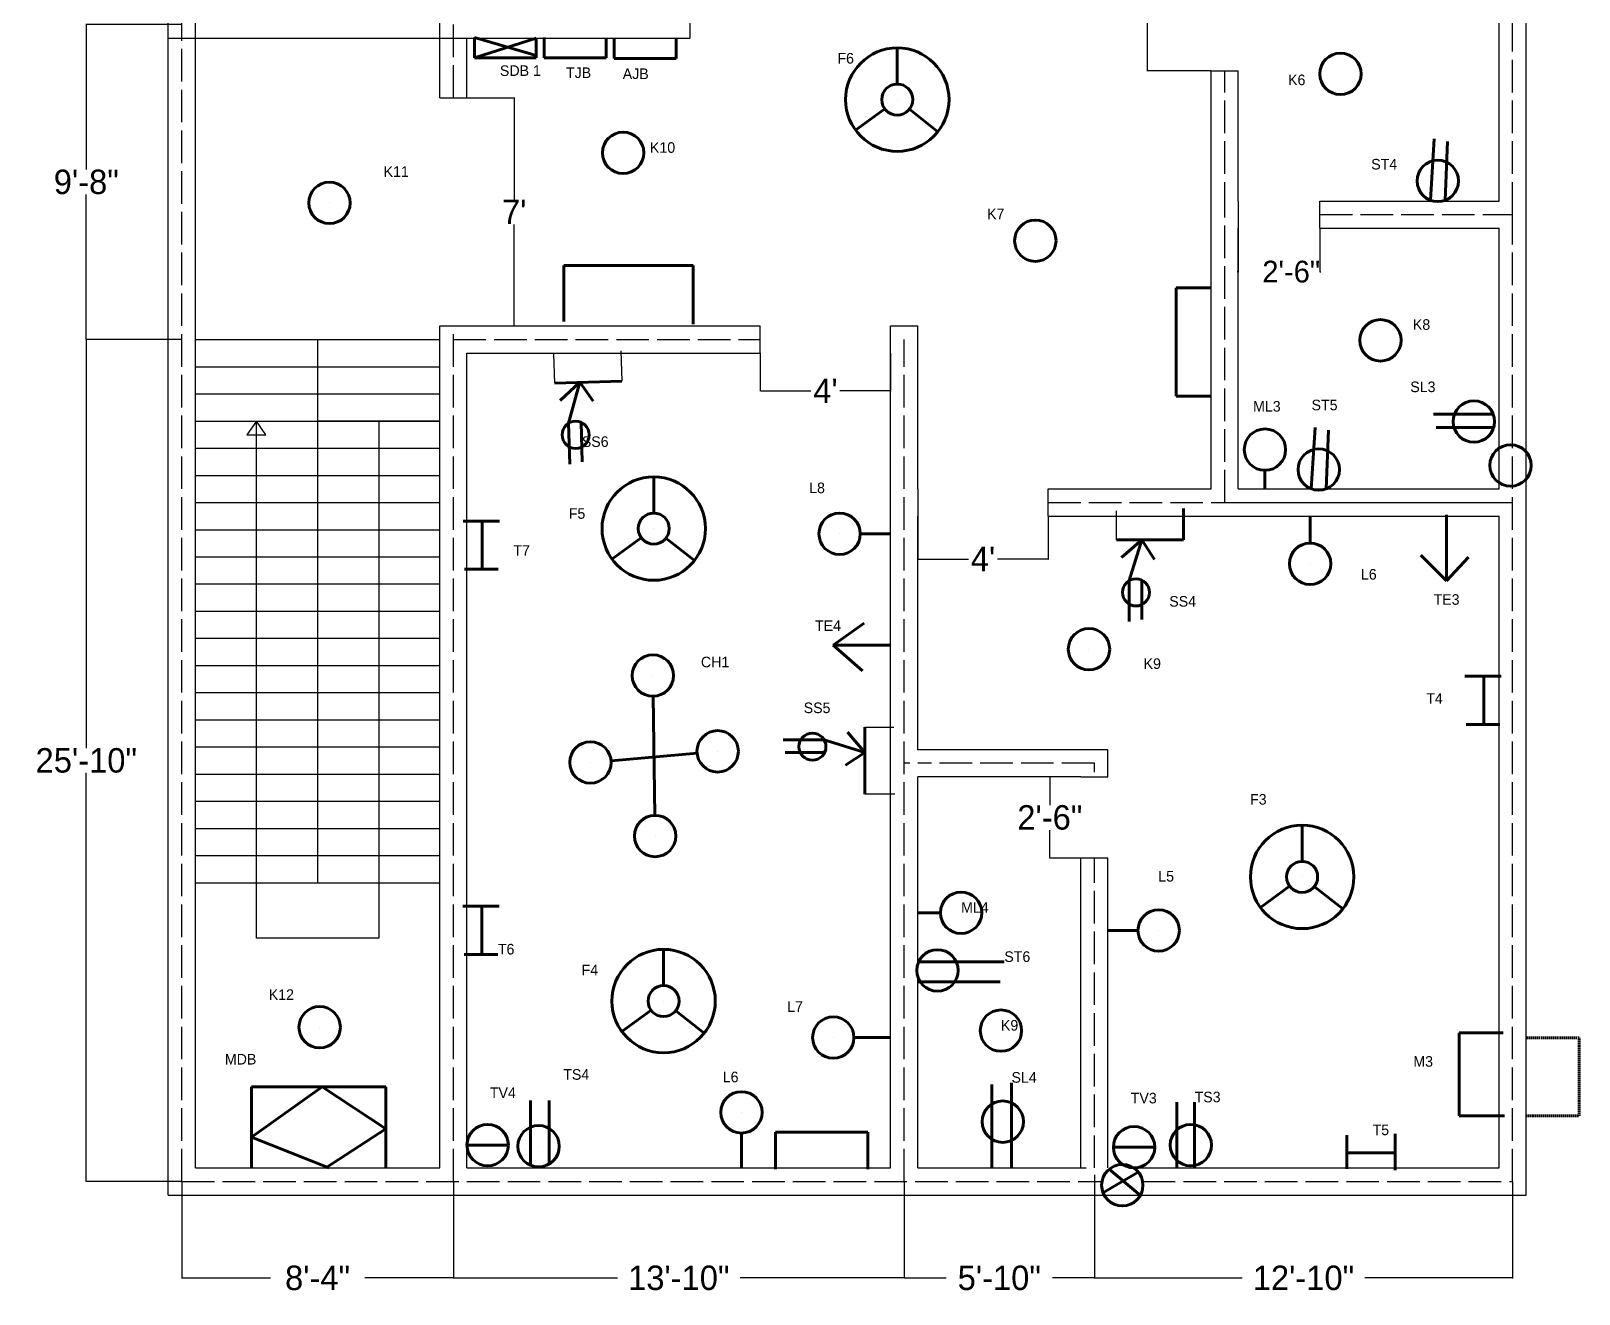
# Model space of a CAD drawing. Header units: inches. Extents: x -92 to 883, y -66 to 818.
# Drawn here: x -92 to 478, y -66 to 399 of the extents above; entities that cross this region are included whole.
import ezdxf

# ---------------------------------------------------------------- set-up
doc = ezdxf.new("R2010")
doc.units = ezdxf.units.IN
doc.header["$MEASUREMENT"] = 0
doc.linetypes.add('ACAD_ISO02W100', pattern=[15, 12, -3])
doc.linetypes.add('DASHED', pattern=[0.75, 0.5, -0.25])
doc.dimstyles.get("Standard").update_dxf_attribs({"dimtxt": 9, "dimasz": 0.18, "dimexe": 0.18, "dimexo": 0.0625, "dimgap": 0.09, "dimtad": 0, "dimtih": 1, "dimtoh": 1, "dimdec": 0, "dimzin": 0, "dimdsep": 46, "dimlunit": 3, "dimtxsty": 'Standard', "dimcen": 0.09, "dimaunit": 1, "dimadec": 0, "dimazin": 0, "dimtfac": 1, "dimtdec": 0, "dimtofl": 0, "dimtmove": 0, "dimatfit": 3, "dimfxl": 1, "dimtolj": 1, "dimtzin": 0, "dimarcsym": 0})

# ---------------------------------------------------------------- blocks, each defined once
blk = doc.blocks.new('*D1')
at = {"color": 0, "lineweight": -2}
for p, q in [((-36.21, 285.09), (-71.47, 285.09)), ((-71.29, 284.91), (-71.29, 134.68)), ((-71.29, -24.73), (-71.29, 125.5)), ((-36.21, -24.91), (-71.47, -24.91))]:
    blk.add_line(p, q, dxfattribs=at)
at = {"color": 0}
for points in [[(-71.32, 284.91), (-71.26, 284.91), (-71.29, 285.09)], [(-71.32, -24.73), (-71.26, -24.73), (-71.29, -24.91)]]:
    blk.add_solid(points, dxfattribs=at)
at = {"layer": 'Defpoints', "color": 0}
for p in [(-71.29, 285.09), (-36.14, 285.09), (-36.14, -24.91)]:
    blk.add_point(p, dxfattribs=at)
at = {"color": 0, "insert": (-71.29, 130.09), "char_height": 9, "attachment_point": 5}
blk.add_mtext('\\A1;25\'-10"', dxfattribs=at)
blk = doc.blocks.new('*D2')
at = {"color": 0, "lineweight": -2}
for p, q in [((-36.21, 401.09), (-71.47, 401.09)), ((-71.29, 400.91), (-71.29, 347.68)), ((-71.29, 285.27), (-71.29, 338.5)), ((-36.21, 285.09), (-71.47, 285.09))]:
    blk.add_line(p, q, dxfattribs=at)
at = {"color": 0}
for points in [[(-71.32, 400.91), (-71.26, 400.91), (-71.29, 401.09)], [(-71.32, 285.27), (-71.26, 285.27), (-71.29, 285.09)]]:
    blk.add_solid(points, dxfattribs=at)
at = {"layer": 'Defpoints', "color": 0}
for p in [(-71.29, 401.09), (-36.14, 401.09), (-36.14, 285.09)]:
    blk.add_point(p, dxfattribs=at)
at = {"color": 0, "insert": (-71.29, 343.09), "char_height": 9, "attachment_point": 5}
blk.add_mtext('\\A1;9\'-8"', dxfattribs=at)
blk = doc.blocks.new('*D5')
at = {"color": 0, "lineweight": -2}
for p, q in [((299.86, -25.16), (299.86, -60.61)), ((453.86, -24.97), (453.86, -60.61)), ((300.04, -60.43), (354.27, -60.43)), ((453.68, -60.43), (399.45, -60.43))]:
    blk.add_line(p, q, dxfattribs=at)
at = {"color": 0}
for points in [[(300.04, -60.4), (300.04, -60.46), (299.86, -60.43)], [(453.68, -60.4), (453.68, -60.46), (453.86, -60.43)]]:
    blk.add_solid(points, dxfattribs=at)
at = {"layer": 'Defpoints', "color": 0}
for p in [(299.86, -25.1), (453.86, -24.91), (299.86, -60.43)]:
    blk.add_point(p, dxfattribs=at)
at = {"color": 0, "insert": (376.86, -60.43), "char_height": 9, "attachment_point": 5}
blk.add_mtext('\\A1;12\'-10"', dxfattribs=at)
blk = doc.blocks.new('*D6')
at = {"color": 0, "lineweight": -2}
for p, q in [((229.86, -24.97), (229.86, -60.61)), ((299.86, -25.16), (299.86, -60.61)), ((230.04, -60.43), (245.27, -60.43)), ((299.68, -60.43), (284.45, -60.43))]:
    blk.add_line(p, q, dxfattribs=at)
at = {"color": 0}
for points in [[(230.04, -60.4), (230.04, -60.46), (229.86, -60.43)], [(299.68, -60.4), (299.68, -60.46), (299.86, -60.43)]]:
    blk.add_solid(points, dxfattribs=at)
at = {"layer": 'Defpoints', "color": 0}
for p in [(229.86, -24.91), (299.86, -25.1), (229.86, -60.43)]:
    blk.add_point(p, dxfattribs=at)
at = {"color": 0, "insert": (264.86, -60.43), "char_height": 9, "attachment_point": 5}
blk.add_mtext('\\A1;5\'-10"', dxfattribs=at)
blk = doc.blocks.new('*D7')
at = {"color": 0, "lineweight": -2}
for p, q in [((63.86, -24.97), (63.86, -60.61)), ((229.86, -24.97), (229.86, -60.61)), ((64.04, -60.43), (124.27, -60.43)), ((229.68, -60.43), (169.45, -60.43))]:
    blk.add_line(p, q, dxfattribs=at)
at = {"color": 0}
for points in [[(64.04, -60.4), (64.04, -60.46), (63.86, -60.43)], [(229.68, -60.4), (229.68, -60.46), (229.86, -60.43)]]:
    blk.add_solid(points, dxfattribs=at)
at = {"layer": 'Defpoints', "color": 0}
for p in [(63.86, -24.91), (229.86, -24.91), (63.86, -60.43)]:
    blk.add_point(p, dxfattribs=at)
at = {"color": 0, "insert": (146.86, -60.43), "char_height": 9, "attachment_point": 5}
blk.add_mtext('\\A1;13\'-10"', dxfattribs=at)
blk = doc.blocks.new('*D8')
at = {"color": 0, "lineweight": -2}
for p, q in [((-36.14, -24.97), (-36.14, -60.61)), ((63.86, -24.97), (63.86, -60.61)), ((-35.96, -60.43), (-3.48, -60.43)), ((63.68, -60.43), (31.2, -60.43))]:
    blk.add_line(p, q, dxfattribs=at)
at = {"color": 0}
for points in [[(-35.96, -60.4), (-35.96, -60.46), (-36.14, -60.43)], [(63.68, -60.4), (63.68, -60.46), (63.86, -60.43)]]:
    blk.add_solid(points, dxfattribs=at)
at = {"layer": 'Defpoints', "color": 0}
for p in [(-36.14, -24.91), (63.86, -24.91), (-36.14, -60.43)]:
    blk.add_point(p, dxfattribs=at)
at = {"color": 0, "insert": (13.86, -60.43), "char_height": 9, "attachment_point": 5}
blk.add_mtext('\\A1;8\'-4"', dxfattribs=at)
blk = doc.blocks.new('*D9')
at = {"color": 0, "lineweight": -2}
for p, q in [((176.86, 280.03), (176.86, 266.04)), ((224.86, 280.03), (224.86, 266.04)), ((177.04, 266.22), (195.52, 266.22)), ((224.68, 266.22), (206.2, 266.22))]:
    blk.add_line(p, q, dxfattribs=at)
at = {"color": 0}
for points in [[(177.04, 266.25), (177.04, 266.19), (176.86, 266.22)], [(224.68, 266.25), (224.68, 266.19), (224.86, 266.22)]]:
    blk.add_solid(points, dxfattribs=at)
at = {"layer": 'Defpoints', "color": 0}
for p in [(176.86, 280.09), (224.86, 280.09), (224.86, 266.22)]:
    blk.add_point(p, dxfattribs=at)
at = {"color": 0, "insert": (200.86, 266.22), "char_height": 9, "attachment_point": 5}
blk.add_mtext("\\A1;4'", dxfattribs=at)
blk = doc.blocks.new('*D10')
at = {"color": 0, "lineweight": -2}
for p, q in [((234.86, 220.03), (234.86, 204.11)), ((282.86, 220.03), (282.86, 204.11)), ((235.04, 204.29), (253.52, 204.29)), ((282.68, 204.29), (264.2, 204.29))]:
    blk.add_line(p, q, dxfattribs=at)
at = {"color": 0}
for points in [[(235.04, 204.32), (235.04, 204.26), (234.86, 204.29)], [(282.68, 204.32), (282.68, 204.26), (282.86, 204.29)]]:
    blk.add_solid(points, dxfattribs=at)
at = {"layer": 'Defpoints', "color": 0}
for p in [(234.86, 220.09), (282.86, 220.09), (234.86, 204.29)]:
    blk.add_point(p, dxfattribs=at)
at = {"color": 0, "insert": (258.86, 204.29), "char_height": 9, "attachment_point": 5}
blk.add_mtext("\\A1;4'", dxfattribs=at)
blk = doc.blocks.new('*D11')
at = {"color": 0, "lineweight": -2}
for p, q in [((294.79, 124.09), (283.3, 124.09)), ((283.48, 123.91), (283.48, 113.68)), ((283.48, 94.27), (283.48, 104.5)), ((294.79, 94.09), (283.3, 94.09))]:
    blk.add_line(p, q, dxfattribs=at)
at = {"color": 0}
for points in [[(283.45, 123.91), (283.51, 123.91), (283.48, 124.09)], [(283.45, 94.27), (283.51, 94.27), (283.48, 94.09)]]:
    blk.add_solid(points, dxfattribs=at)
at = {"layer": 'Defpoints', "color": 0}
for p in [(283.48, 124.09), (294.86, 124.09), (294.86, 94.09)]:
    blk.add_point(p, dxfattribs=at)
at = {"color": 0, "insert": (283.48, 109.09), "char_height": 9, "attachment_point": 5}
blk.add_mtext('\\A1;2\'-6"', dxfattribs=at)
blk = doc.blocks.new('*D12')
at = {"color": 0, "lineweight": -2}
for p, q in [((352.86, 326.03), (352.86, 309.87)), ((382.86, 326.03), (382.86, 309.87)), ((352.68, 310.05), (352.5, 310.05)), ((383.04, 310.05), (383.22, 310.05))]:
    blk.add_line(p, q, dxfattribs=at)
at = {"color": 0}
for points in [[(352.68, 310.08), (352.68, 310.02), (352.86, 310.05)], [(383.04, 310.08), (383.04, 310.02), (382.86, 310.05)]]:
    blk.add_solid(points, dxfattribs=at)
at = {"layer": 'Defpoints', "color": 0}
for p in [(352.86, 326.09), (382.86, 326.09), (382.86, 310.05)]:
    blk.add_point(p, dxfattribs=at)
at = {"color": 0, "insert": (372.35, 310.05), "char_height": 8, "attachment_point": 5}
blk.add_mtext('\\A1;2\'-6"', dxfattribs=at)
blk = doc.blocks.new('*D13')
at = {"color": 0, "lineweight": -2}
for p, q in [((342.79, 432.09), (319.23, 432.09)), ((319.41, 431.91), (319.41, 412.68)), ((319.41, 384.27), (319.41, 403.5)), ((342.79, 384.09), (319.23, 384.09))]:
    blk.add_line(p, q, dxfattribs=at)
at = {"color": 0}
for points in [[(319.38, 431.91), (319.44, 431.91), (319.41, 432.09)], [(319.38, 384.27), (319.44, 384.27), (319.41, 384.09)]]:
    blk.add_solid(points, dxfattribs=at)
at = {"layer": 'Defpoints', "color": 0}
for p in [(319.41, 432.09), (342.86, 432.09), (342.86, 384.09)]:
    blk.add_point(p, dxfattribs=at)
at = {"color": 0, "insert": (319.41, 408.09), "char_height": 9, "attachment_point": 5}
blk.add_mtext("\\A1;4'", dxfattribs=at)
blk = doc.blocks.new('*D20')
at = {"color": 0, "lineweight": -2}
for p, q in [((58.92, 374.09), (86.44, 374.09)), ((86.26, 373.91), (86.26, 336.68)), ((86.26, 290.27), (86.26, 327.5)), ((58.92, 290.09), (86.44, 290.09))]:
    blk.add_line(p, q, dxfattribs=at)
at = {"color": 0}
for points in [[(86.23, 373.91), (86.29, 373.91), (86.26, 374.09)], [(86.23, 290.27), (86.29, 290.27), (86.26, 290.09)]]:
    blk.add_solid(points, dxfattribs=at)
at = {"layer": 'Defpoints', "color": 0}
for p in [(58.86, 374.09), (58.86, 290.09), (86.26, 290.09)]:
    blk.add_point(p, dxfattribs=at)
at = {"color": 0, "insert": (86.26, 332.09), "char_height": 9, "attachment_point": 5}
blk.add_mtext("\\A1;7'", dxfattribs=at)

msp = doc.modelspace()

# ---------------------------------------------------------------- linework, layer by layer
for p, q in [((458.86, 290.09), (458.86, 538.09)), ((-41.14, -29.91), (-41.14, 488.09)), ((-31.14, -19.91), (-31.14, 478.09)), ((58.86, 374.09), (58.86, 478.09)), ((150.86, 478.09), (150.86, 396.09)), ((448.86, 336.09), (448.86, 432.09)), ((-41.14, 396.09), (150.86, 396.09)), ((68.86, 374.09), (68.86, 396.09)), ((342.86, 230.09), (342.86, 384.09)), ((342.86, 384.09), (352.86, 384.09)), ((352.86, 336.09), (352.86, 384.09)), ((58.86, 374.09), (68.86, 374.09)), ((352.86, 336.09), (352.86, 326.09)), ((382.86, 336.09), (448.86, 336.09)), ((382.86, 326.09), (382.86, 336.09)), ((352.86, 230.09), (352.86, 326.09)), ((382.86, 326.09), (448.86, 326.09)), ((448.86, 290.09), (448.86, 326.09)), ((-31.14, 280.09), (-31.14, 290.09)), ((-31.14, 285.09), (58.86, 285.09)), ((13.86, 285.09), (13.86, 85.09)), ((58.86, -19.91), (58.86, 290.09)), ((58.86, 290.09), (176.86, 290.09)), ((176.86, 280.09), (176.86, 290.09)), ((224.86, 280.09), (224.86, 290.09)), ((224.86, 290.09), (234.86, 290.09)), ((234.86, 230.09), (234.86, 290.09)), ((448.86, 230.09), (448.86, 290.09)), ((458.86, -29.91), (458.86, 290.09)), ((68.86, -19.91), (68.86, 280.09)), ((68.86, 280.09), (176.86, 280.09)), ((101.16, 269.09), (100.85, 279.8)), ((125.51, 280.88), (125.83, 269.81)), ((224.86, -19.91), (224.86, 280.09)), ((-31.14, 275.09), (58.86, 275.09)), ((-31.14, 265.09), (58.86, 265.09)), ((-31.14, 255.09), (58.86, 255.09)), ((-31.14, 255.09), (13.86, 255.09)), ((-8.64, 255.09), (-12.23, 250.07)), ((-8.64, 64.67), (-8.64, 255.09)), ((-5.18, 250.07), (-8.64, 255.09)), ((58.86, 255.09), (13.86, 255.09)), ((36.36, 255.09), (36.36, 64.67)), ((-12.23, 250.07), (-5.18, 250.07)), ((-31.14, 245.09), (58.86, 245.09)), ((-31.14, 235.09), (58.86, 235.09)), ((234.86, 230.09), (234.86, 220.09)), ((282.86, 230.09), (342.86, 230.09)), ((282.86, 220.09), (282.86, 230.09)), ((352.86, 230.09), (448.86, 230.09)), ((-31.14, 225.09), (58.86, 225.09)), ((234.86, 134.09), (234.86, 220.09)), ((282.86, 220.09), (448.86, 220.09)), ((308.04, 211.29), (308.04, 222.01)), ((448.86, -19.91), (448.86, 220.09)), ((-31.14, 215.09), (58.86, 215.09)), ((-31.14, 205.09), (58.86, 205.09)), ((-31.14, 195.09), (58.86, 195.09)), ((-31.14, 185.09), (58.86, 185.09)), ((-31.14, 175.09), (58.86, 175.09)), ((-31.14, 165.09), (58.86, 165.09)), ((-31.14, 155.09), (58.86, 155.09)), ((-31.14, 145.09), (58.86, 145.09)), ((215.34, 142.36), (226.06, 142.36)), ((-31.14, 135.09), (58.86, 135.09)), ((304.86, 134.09), (234.86, 134.09)), ((304.86, 124.09), (304.86, 134.09)), ((231.86, 129.09), (229.86, 129.09)), ((299.86, 125.8), (299.86, 129.09)), ((-31.14, 125.09), (58.86, 125.09)), ((234.86, -19.91), (234.86, 124.09)), ((294.86, 124.09), (234.86, 124.09)), ((294.86, 124.09), (304.86, 124.09)), ((-31.14, 115.09), (58.86, 115.09)), ((226.42, 117.67), (215.34, 117.67)), ((-31.14, 105.09), (58.86, 105.09)), ((-31.14, 95.09), (58.86, 95.09)), ((294.86, -19.91), (294.86, 94.09)), ((304.86, 94.09), (294.86, 94.09)), ((304.86, -19.91), (304.86, 94.09)), ((-31.14, 85.09), (58.86, 85.09)), ((36.36, 64.67), (-8.64, 64.67)), ((-31.14, -19.91), (58.86, -19.91)), ((68.86, -19.91), (224.86, -19.91)), ((234.86, -19.91), (296.86, -19.91)), ((299.86, -22.47), (299.86, -25.1)), ((314.33, -19.91), (448.86, -19.91)), ((-41.14, -29.91), (458.86, -29.91))]:
    msp.add_line(p, q)
at = {"linetype": 'ACAD_ISO02W100'}
for p, q in [((-36.14, -24.91), (-36.14, 483.09)), ((63.86, 374.09), (63.86, 483.09)), ((453.86, 331.09), (453.86, 437.09)), ((347.86, 331.09), (347.86, 384.09)), ((347.86, 225.09), (347.86, 331.09)), ((382.86, 331.09), (453.86, 331.09)), ((453.86, 290.09), (453.86, 331.09)), ((63.86, -24.91), (63.86, 290.09)), ((63.86, 285.09), (176.86, 285.09)), ((229.86, -24.91), (229.86, 285.09)), ((453.86, -24.91), (453.86, 290.09)), ((282.86, 225.09), (453.86, 225.09)), ((352.86, 225.09), (453.86, 225.09)), ((299.86, 129.09), (234.86, 129.09)), ((299.86, -19.91), (299.86, 94.09)), ((-36.14, -24.91), (302.65, -24.91)), ((310.09, -24.91), (310.71, -24.91)), ((317.65, -24.91), (453.86, -24.91))]:
    msp.add_line(p, q, dxfattribs=at)
at = {"lineweight": 106}
for p, q in [((71.58, 392.75), (71.58, 396.33)), ((71.58, 396.33), (94.39, 389.71)), ((71.58, 388.86), (94.39, 396.09)), ((94.39, 388.86), (94.39, 396.09)), ((97.33, 392.75), (97.33, 396.33)), ((120.14, 388.86), (120.14, 396.09)), ((123.11, 392.51), (123.11, 396.09)), ((145.92, 388.62), (145.92, 395.84)), ((71.58, 392.75), (71.58, 388.86)), ((71.58, 388.86), (94.39, 388.86)), ((94.39, 388.86), (94.39, 388.86)), ((97.33, 392.75), (97.33, 388.86)), ((97.33, 388.86), (120.14, 388.86)), ((120.14, 388.86), (120.14, 388.86)), ((123.11, 392.51), (123.11, 388.62)), ((123.11, 388.62), (145.92, 388.62)), ((145.92, 388.62), (145.92, 388.62)), ((227.31, 379.14), (227.31, 392.47)), ((227.31, 373.43), (227.31, 373.43)), ((227.31, 373.43), (227.31, 373.43)), ((227.31, 373.43), (227.31, 373.43)), ((227.31, 373.43), (227.31, 373.43)), ((222.7, 370.05), (211.93, 362.2)), ((231.8, 369.88), (242.26, 361.62)), ((424.99, 358.95), (423.59, 336.37)), ((429.94, 358.05), (429.06, 336.37)), ((18.24, 335.4), (18.24, 335.4)), ((104.57, 291.71), (104.57, 312.33)), ((104.57, 312.33), (152.14, 312.33)), ((152.14, 312.33), (152.14, 290.81)), ((342.86, 304.15), (330.02, 304.15)), ((330.02, 304.15), (330.02, 264.27)), ((110.48, 269.36), (103.14, 262.71)), ((106.25, 254.26), (110.48, 269.36)), ((110.48, 269.36), (110.48, 269.36)), ((110.48, 269.36), (110.48, 269.36)), ((110.48, 269.36), (115.31, 262.35)), ((330.02, 264.27), (342.86, 264.27)), ((424.78, 257.61), (446.73, 257.61)), ((106.69, 239.22), (106.25, 254.26)), ((381.14, 252.66), (379.74, 230.09)), ((386.09, 251.77), (385.2, 230.09)), ((425.68, 252.66), (446.89, 252.66)), ((137.64, 221.2), (137.64, 234.53)), ((362.67, 236.94), (362.67, 230.09)), ((332.73, 211.29), (332.73, 222.9)), ((74.4, 218.2), (67.41, 218.2)), ((74.4, 218.2), (74.4, 200.49)), ((74.4, 218.2), (80.85, 218.2)), ((379.31, 210.15), (379.31, 220.09)), ((429.48, 220.5), (429.48, 196.2)), ((133.02, 212.11), (122.26, 204.26)), ((137.64, 215.49), (137.64, 215.49)), ((137.64, 215.49), (137.64, 215.49)), ((137.64, 215.49), (137.64, 215.49)), ((137.64, 215.49), (137.64, 215.49)), ((142.13, 211.94), (152.59, 203.68)), ((206.07, 213.58), (206.07, 213.58)), ((213.69, 213.58), (224.86, 213.58)), ((317.37, 211.29), (309.83, 204.86)), ((312.69, 196.33), (317.37, 211.29)), ((317.37, 211.29), (317.37, 211.29)), ((317.37, 211.29), (317.37, 211.29)), ((317.37, 211.29), (322, 204.15)), ((429.48, 196.2), (420.02, 205.65)), ((74.4, 200.49), (67.95, 200.49)), ((74.4, 200.49), (74.4, 200.49)), ((74.4, 200.49), (74.4, 200.49)), ((74.4, 200.49), (74.4, 200.49)), ((74.4, 200.49), (74.4, 200.49)), ((74.4, 200.49), (74.4, 200.49)), ((74.4, 200.49), (80.31, 200.49)), ((379.31, 202.52), (379.31, 202.52)), ((429.48, 196.2), (437.58, 204.98)), ((312.69, 181.28), (312.69, 196.33)), ((203.65, 172.52), (215.13, 180.62)), ((224.86, 172.52), (203.65, 172.52)), ((203.65, 172.52), (214.46, 163.07)), ((297.88, 171.07), (297.88, 171.07)), ((137.32, 161.39), (137.32, 161.39)), ((443.2, 161.1), (436.21, 161.1)), ((443.2, 161.1), (443.2, 143.38)), ((443.2, 161.1), (449.65, 161.1)), ((137.43, 153.76), (138.04, 109.91)), ((443.2, 143.38), (436.75, 143.38)), ((443.2, 143.38), (443.2, 143.38)), ((443.2, 143.38), (443.2, 143.38)), ((443.2, 143.38), (443.2, 143.38)), ((443.2, 143.38), (443.2, 143.38)), ((443.2, 143.38), (443.2, 143.38)), ((443.2, 143.38), (449.11, 143.38)), ((185.33, 137.71), (200.38, 137.71)), ((200.38, 137.71), (215.34, 133.03)), ((215.34, 133.03), (208.91, 140.57)), ((121.91, 130.04), (153.56, 132.81)), ((161.16, 133.48), (161.16, 133.48)), ((215.34, 133.03), (208.2, 128.4)), ((215.34, 133.03), (215.34, 133.03)), ((215.34, 133.03), (215.34, 133.03)), ((114.32, 129.38), (114.32, 129.38)), ((376.36, 92.95), (376.36, 106.28)), ((138.15, 102.29), (138.15, 102.29)), ((376.36, 87.23), (376.36, 87.23)), ((376.36, 87.23), (376.36, 87.23)), ((376.36, 87.23), (376.36, 87.23)), ((376.36, 87.23), (376.36, 87.23)), ((371.74, 83.86), (360.98, 76)), ((380.85, 83.69), (391.3, 75.43)), ((74.32, 76.41), (67.34, 76.41)), ((74.32, 76.41), (74.32, 58.69)), ((74.32, 76.41), (80.77, 76.41)), ((243.17, 74.03), (234.86, 74.03)), ((315.9, 67.52), (304.86, 67.52)), ((323.53, 67.52), (323.53, 67.52)), ((74.32, 58.69), (67.87, 58.69)), ((74.32, 58.69), (74.32, 58.69)), ((74.32, 58.69), (74.32, 58.69)), ((74.32, 58.69), (74.32, 58.69)), ((74.32, 58.69), (74.32, 58.69)), ((74.32, 58.69), (74.32, 58.69)), ((74.32, 58.69), (80.24, 58.69)), ((141.26, 47.23), (141.26, 60.56)), ((266.71, 55.95), (234.86, 55.95)), ((265.14, 48.64), (234.86, 48.64)), ((141.26, 41.52), (141.26, 41.52)), ((141.26, 41.52), (141.26, 41.52)), ((141.26, 41.52), (141.26, 41.52)), ((141.26, 41.52), (141.26, 41.52)), ((136.64, 38.14), (125.88, 30.29)), ((145.75, 37.97), (156.2, 29.71)), ((14.63, 31.89), (14.63, 31.89)), ((450.42, 29.79), (434.22, 29.79)), ((434.22, 29.79), (434.22, -0.77)), ((203.74, 28.08), (203.74, 28.08)), ((211.37, 28.08), (224.86, 28.08)), ((269.35, 11.47), (269.35, -19.91)), ((-10.47, 9.92), (15.52, 9.92)), ((-10.47, 9.92), (-10.47, -8.63)), ((-10.47, -8.63), (15.52, 9.92)), ((15.52, 9.92), (39.04, 9.92)), ((15.52, 9.92), (39.04, -5.54)), ((39.04, 9.92), (39.04, -5.54)), ((262.14, 10.75), (262.14, -19.91)), ((92.27, 4.97), (92.27, -18.94)), ((99.07, 4.97), (99.07, -18.52)), ((169.94, 0.55), (169.94, 0.55)), ((330.28, 4.27), (330.28, -19.91)), ((336.77, 4.27), (336.77, -19.91)), ((39.04, -5.54), (16.93, -19.91)), ((39.04, -5.54), (39.04, -19.91)), ((434.22, -0.77), (450.87, -0.77)), ((-10.47, -8.63), (-10.47, -19.91)), ((-10.47, -8.63), (18.02, -19.91)), ((169.94, -7.07), (169.94, -19.91)), ((182.51, -20.32), (182.51, -6.74)), ((182.51, -6.74), (216.5, -6.74)), ((216.5, -6.74), (216.5, -20.32)), ((392.84, -14.3), (392.84, -7.85)), ((410.56, -14.3), (410.56, -7.31)), ((84.1, -11.51), (68.86, -11.51)), ((76.48, -11.51), (76.48, -11.51)), ((76.48, -11.51), (84.1, -11.51)), ((95.24, -11.93), (95.24, -11.93)), ((314.48, -12.29), (306.86, -12.29)), ((306.86, -12.29), (322.1, -12.29)), ((410.56, -14.3), (392.84, -14.3)), ((392.84, -14.3), (392.84, -14.3)), ((392.84, -14.3), (392.84, -14.3)), ((392.84, -14.3), (392.84, -14.3)), ((392.84, -14.3), (392.84, -14.3)), ((392.84, -14.3), (392.84, -14.3)), ((392.84, -14.3), (392.84, -20.21)), ((410.56, -14.3), (410.56, -20.75)), ((303.04, -29.04), (316.03, -21.44)), ((305.3, -20.4), (316.8, -30))]:
    msp.add_line(p, q, dxfattribs=at)
at = {"lineweight": 100}
for p, q in [((125.83, 269.81), (101.16, 269.09)), ((332.73, 211.29), (308.04, 211.29)), ((215.34, 117.67), (215.34, 142.36))]:
    msp.add_line(p, q, dxfattribs=at)
at = {"lineweight": 90}
for p, q in [((111.31, 240.07), (110.89, 254.59)), ((317.34, 181.99), (317.34, 196.52)), ((186.04, 133.06), (200.57, 133.06))]:
    msp.add_line(p, q, dxfattribs=at)
at = {"linetype": 'DASHED', "lineweight": 106}
for p, q in [((478.31, 27.99), (458.86, 27.99)), ((478.31, -0.77), (478.31, 27.99)), ((458.86, -0.77), (478.31, -0.77))]:
    msp.add_line(p, q, dxfattribs=at)
at = {"lineweight": 106}
for centre, radius in [((227.31, 373.43), 19.04), ((390.48, 382.9), 7.62), ((227.31, 373.43), 5.72), ((126.36, 353.84), 7.62), ((426.32, 343.49), 7.62), ((18.24, 335.4), 7.62), ((278.13, 321.48), 7.62), ((405.2, 284.81), 7.62), ((439.6, 254.9), 7.62), ((108.88, 250.01), 5), ((362.67, 244.56), 7.62), ((453.1, 238.72), 7.62), ((382.47, 237.21), 7.62), ((137.64, 215.49), 19.04), ((137.64, 215.49), 5.72), ((206.07, 213.58), 7.62), ((379.31, 202.52), 7.62), ((315.2, 192), 5), ((297.88, 171.07), 7.62), ((137.32, 161.39), 7.62), ((114.32, 129.38), 7.62), ((161.16, 133.48), 7.62), ((196.05, 135.2), 5), ((138.15, 102.29), 7.62), ((376.36, 87.23), 19.04), ((376.36, 87.23), 5.72), ((250.79, 74.03), 7.62), ((323.53, 67.52), 7.62), ((141.26, 41.52), 19.04), ((242.09, 52.82), 7.62), ((141.26, 41.52), 5.72), ((14.63, 31.89), 7.62), ((203.74, 28.08), 7.62), ((265.47, 30.65), 7.62), ((169.94, 0.55), 7.62), ((266.16, -2.87), 7.62), ((76.48, -11.51), 7.62), ((95.24, -11.93), 7.62), ((314.48, -12.29), 7.62), ((335.38, -11.52), 7.62), ((310.15, -26.28), 7.62)]:
    msp.add_circle(centre, radius, dxfattribs=at)

# ---------------------------------------------------------------- texts
at = {"lineweight": 106, "char_height": 3.9, "width": 189.6898, "attachment_point": 1}
for s, insert in [('F6', (205.26, 390.6)), ('SDB 1', (81, 386.05)), ('TJB', (105.32, 385.29)), ('AJB', (126.22, 384.91)), ('K6', (371.19, 382.66)), ('K10', (136.24, 357.74)), ('K11', (38.18, 348.89)), ('ST4', (401.8, 351.6)), ('K7', (260.36, 333.29)), ('K8', (417.14, 292.57)), ('SL3', (416.18, 269.63)), ('ML3', (358.3, 262.46)), ('ST5', (379.83, 262.94)), ('SS6', (111.15, 249.46)), ('L8', (194.86, 232.44)), ('F5', (106.35, 222.99)), ('T7', (85.95, 209.36)), ('L6', (398.01, 200.61)), ('SS4', (327.45, 190.65)), ('TE3', (424.75, 191.33)), ('TE4', (197.01, 181.7)), ('CH1', (155, 168.32)), ('K9', (317.99, 167.71)), ('T4', (422.04, 154.88)), ('SS5', (192.84, 151.45)), ('F3', (357.18, 117.76)), ('L5', (323.39, 89.42)), ('ML4', (250.79, 77.93)), ('T6', (80.24, 62.59)), ('ST6', (266.71, 59.85)), ('F4', (111.08, 54.93)), ('K12', (-4.11, 45.86)), ('L7', (186.75, 41.43)), ('K9', (265.47, 34.55)), ('MDB', (-20.27, 22.07)), ('M3', (417.31, 21.25)), ('TS4', (104.32, 16.46)), ('L6', (163.04, 15.53)), ('SL4', (269.35, 15.37)), ('TV4', (77.29, 9.71)), ('TV3', (313.26, 7.75)), ('TS3', (336.77, 8.17)), ('T5', (402.3, -3.95))]:
    msp.add_mtext(s, dxfattribs=dict(at, insert=insert))

# ---------------------------------------------------------------- dimensions: what is measured, and where the dimension line sits
for base, p1, p2, picture, middle in [((319.41, 432.09), (342.86, 384.09), (342.86, 432.09), '*D13', (319.41, 408.09)), ((86.26, 290.09), (58.86, 374.09), (58.86, 290.09), '*D20', (86.26, 332.09)), ((283.48, 124.09), (294.86, 94.09), (294.86, 124.09), '*D11', (283.48, 109.09))]:
    dim = msp.add_linear_dim(base=base, p1=p1, p2=p2, angle=90, dimstyle='Standard')
    dim.commit()
    dim.dimension.update_dxf_attribs({"geometry": picture, "text_midpoint": middle})
dim = msp.add_linear_dim(base=(-71.29, 401.09), p1=(-36.14, 285.09), p2=(-36.14, 401.09), angle=90, dimstyle='Standard', override={"dimtmove": 1})
dim.commit()
dim.dimension.update_dxf_attribs({"geometry": '*D2', "text_midpoint": (-71.29, 343.09)})
dim = msp.add_linear_dim(base=(382.86, 310.05), p1=(352.86, 326.09), p2=(382.86, 326.09), dimstyle='Standard', override={"dimtxt": 8})
dim.commit()
dim.dimension.update_dxf_attribs({"geometry": '*D12', "text_midpoint": (372.35, 310.05), "dimtype": 160})
dim = msp.add_linear_dim(base=(-71.29, 285.09), p1=(-36.14, -24.91), p2=(-36.14, 285.09), angle=90, dimstyle='Standard')
dim.commit()
dim.dimension.update_dxf_attribs({"geometry": '*D1', "text_midpoint": (-71.29, 130.09), "dimtype": 160})
for base, p1, p2, picture, middle in [((224.86, 266.22), (176.86, 280.09), (224.86, 280.09), '*D9', (200.86, 266.22)), ((234.86, 204.29), (282.86, 220.09), (234.86, 220.09), '*D10', (258.86, 204.29)), ((299.86, -60.43), (453.86, -24.91), (299.86, -25.1), '*D5', (376.86, -60.43))]:
    dim = msp.add_linear_dim(base=base, p1=p1, p2=p2, dimstyle='Standard')
    dim.commit()
    dim.dimension.update_dxf_attribs({"geometry": picture, "text_midpoint": middle})
for base, p1, p2, picture, middle in [((-36.14, -60.43), (63.86, -24.91), (-36.14, -24.91), '*D8', (13.86, -60.43)), ((63.86, -60.43), (229.86, -24.91), (63.86, -24.91), '*D7', (146.86, -60.43)), ((229.86, -60.43), (299.86, -25.1), (229.86, -24.91), '*D6', (264.86, -60.43))]:
    dim = msp.add_linear_dim(base=base, p1=p1, p2=p2, dimstyle='Standard', override={"dimtmove": 1})
    dim.commit()
    dim.dimension.update_dxf_attribs({"geometry": picture, "text_midpoint": middle})

doc.saveas('drawing.dxf')
